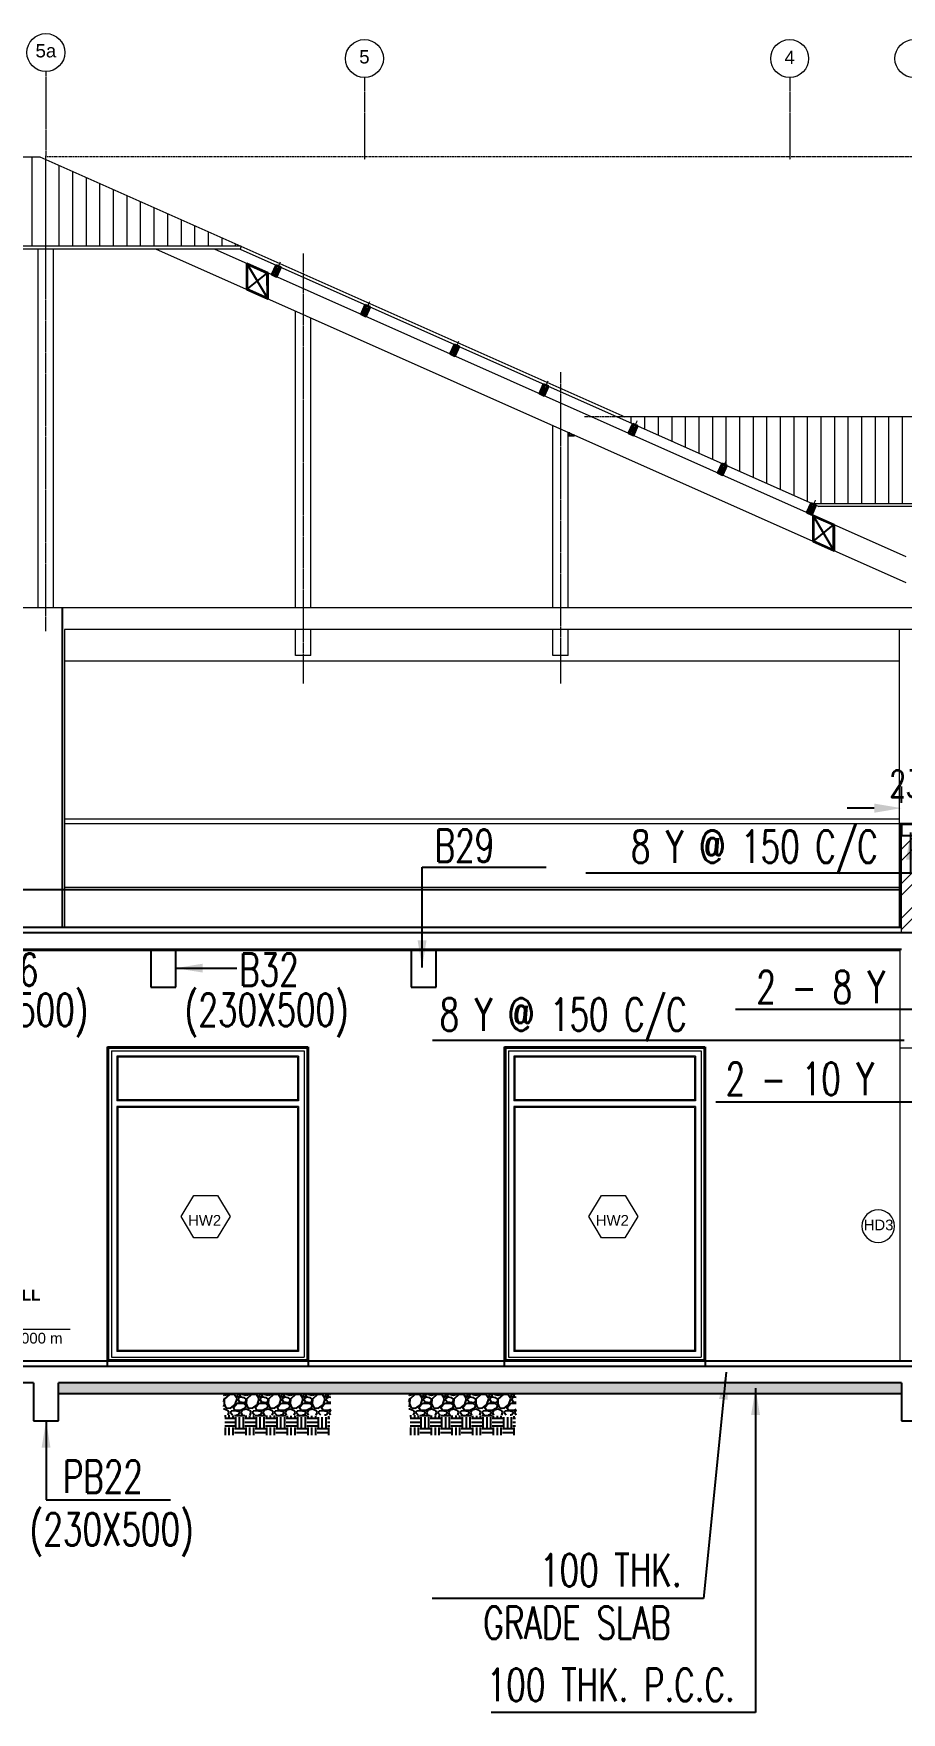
# Model space of a CAD drawing. Header units: millimetres. Extents: x 2659630 to 6742168, y -2425387 to -732288.
# Drawn here: x 3298699 to 3306699, y -1114345 to -1098858 of the extents above; entities that cross this region are included whole.
import ezdxf
from ezdxf.enums import TextEntityAlignment as Align

# ---------------------------------------------------------------- set-up
doc = ezdxf.new("R2010")
doc.units = ezdxf.units.MM
doc.header["$PDMODE"] = 35
doc.header["$PDSIZE"] = -25
for name, pattern in [('Centre', [31.75, 6.35, -4.7625, 15.875, -4.7625]), ('Grid Line', [22.225, 12.7, -3.175, 3.175, -3.175]), ('Hidden', [7.14375, 4.7625, -2.38125])]:
    doc.linetypes.add(name, pattern=pattern)
for name, color, linetype, lineweight in [('A-ANNO-DIMS', 211, 'Continuous', 9), ('A-AREA-IDEN', 2, 'Continuous', 9), ('A-DETL-THIN', 151, 'Continuous', 18), ('A-DOOR', 31, 'Continuous', 18), ('A-DOOR-FRAM', 31, 'Continuous', 18), ('A-DOOR-IDEN', 31, 'Continuous', 9), ('A-FLOR-HRAL', 11, 'Continuous', 18), ('A-FLOR-LEVL', 51, 'Continuous', 9), ('A-GLAZ-IDEN', 152, 'Continuous', 9), ('A-GRID-MODE', 80, 'Continuous', 0), ('A-hatch', 253, 'Continuous', 0), ('A-PLASTER', 50, 'Continuous', 0), ('A-ROOF', 6, 'Continuous', 0), ('A-ROOF-PATT', 132, 'Continuous', 0), ('A-WALL', 113, 'Continuous', 9), ('A-WALL-PATT', 111, 'Continuous', 0), ('elevation 02', 2, 'Continuous', 9), ('G-ANNO-DIMS', 111, 'Continuous', 9), ('I-WALL', 2, 'Continuous', 18), ('S-GRID', 1, 'Continuous', 9), ('section-steel', 27, 'Continuous', 30)]:
    doc.layers.add(name, color=color, linetype=linetype, lineweight=lineweight)
for name, color, linetype in [('A-COLUMN', 12, 'Continuous'), ('A-EARTH FILL', 1, 'Continuous'), ('A-LINE-1 HIDDEN', 1, 'Continuous'), ('A-MOULDING', 20, 'Continuous'), ('A-RUBBLE', 1, 'Continuous'), ('S-BEAM NO', 3, 'Continuous'), ('S-COLUMN NO', 2, 'Continuous'), ('S-CONCRET LINE', 4, 'Continuous'), ('S-DIM-1', 5, 'Continuous'), ('S-PCC', 9, 'Continuous')]:
    doc.layers.add(name, color=color, linetype=linetype)
doc.layers.get('A-ANNO-DIMS').off()
doc.styles.add('Arial', font='arial.ttf', dxfattribs={"height": 123})
doc.styles.add('Arial_1', font='arial.ttf', dxfattribs={"height": 98.353293})
doc.styles.add('Arial_B_1', font='arialbd.ttf', dxfattribs={"height": 100.682842})
doc.styles.add('ROMANS', font='r.shx', dxfattribs={"width": 0.7})
doc.dimstyles.new('dim100', dxfattribs={"dimtxt": 250, "dimasz": 250, "dimexe": 200, "dimexo": 200, "dimgap": 100, "dimtad": 1, "dimdec": 0, "dimrnd": 1, "dimzin": 0, "dimdsep": 46, "dimtxsty": 'ROMANS', "dimcen": 0, "dimclrd": 5, "dimclre": 5, "dimclrt": 4, "dimadec": 0, "dimazin": 0, "dimtfac": 1, "dimtdec": 0, "dimtix": 1, "dimtofl": 0, "dimtmove": 2, "dimatfit": 3, "dimfxl": 1, "dimtolj": 1, "dimtzin": 0, "dimlwd": -1, "dimlwe": -1, "dimarcsym": 0})
doc.dimstyles.new('dim33.33', dxfattribs={"dimtxt": 250, "dimasz": 250, "dimexe": 200, "dimexo": 200, "dimgap": 100, "dimtad": 1, "dimdec": 0, "dimlfac": 0.333331, "dimzin": 0, "dimdsep": 46, "dimtxsty": 'ROMANS', "dimcen": 0, "dimclrd": 5, "dimclre": 5, "dimclrt": 4, "dimadec": 0, "dimazin": 0, "dimtfac": 1, "dimtdec": 0, "dimtix": 1, "dimtofl": 0, "dimtmove": 2, "dimatfit": 3, "dimfxl": 1, "dimtolj": 1, "dimtzin": 0, "dimlwd": -1, "dimlwe": -1, "dimarcsym": 0})

# ---------------------------------------------------------------- blocks, each defined once
blk = doc.blocks.new('WINDOW-HW2-1850X2950-ELV')
at = {"layer": 'A-DOOR'}
for p, q in [((37, 2913), (1813, 2913)), ((1763, 2863), (87, 2863)), ((1753, 2853), (97, 2853)), ((1763, 2450), (87, 2450)), ((1763, 2400), (87, 2400)), ((1753, 2460), (97, 2460)), ((1753, 2390), (97, 2390)), ((37, 87), (1813, 87)), ((1763, 137), (87, 137)), ((1753, 147), (97, 147))]:
    blk.add_line(p, q, dxfattribs=at)
at = {"layer": 'A-DOOR-FRAM'}
for p, q in [((37, 2913), (37, 87)), ((87, 2863), (87, 2450)), ((97, 2853), (97, 2460)), ((1753, 2853), (1753, 2460)), ((1763, 2863), (1763, 2450)), ((1813, 2913), (1813, 87)), ((87, 2400), (87, 137)), ((97, 2390), (97, 147)), ((1753, 2390), (1753, 147)), ((1763, 2400), (1763, 137))]:
    blk.add_line(p, q, dxfattribs=at)
at = {"layer": 'A-LINE-1 HIDDEN', "linetype": 'Hidden'}
blk.add_lwpolyline([(0, 2950), (1850, 2950), (1850, 0), (0, 0)], close=True, dxfattribs=at)
at = {"layer": 'I-WALL'}
blk.add_line((12, 2938), (12, 62), dxfattribs=at)
blk.add_lwpolyline([(12, 2938), (1838, 2938), (1838, 62), (12, 62)], dxfattribs=at)
blk = doc.blocks.new('M_Door Tag_Mahindra_2_0mm - M_Door Tag_Mahindra 2-1437518-GROUND FLOOR PLAN-01')
at = {"layer": 'A-DOOR-IDEN'}
blk.add_circle((0, 0), 3, dxfattribs=at)
blk = doc.blocks.new('Spot section')
at = {"layer": 'G-ANNO-DIMS'}
h = blk.add_hatch(color=256, dxfattribs=at)
h.dxf.hatch_style = 1
h.paths.add_polyline_path([(0, 136), (67, 0), (135, 136)])
blk.add_lwpolyline([(135, 136), (0, 136), (67, 0), (213, 294), (1141, 294)], dxfattribs=at)
blk = doc.blocks.new('*D2150')
at = {"layer": 'Defpoints', "color": 0, "ltscale": 1200}
for p in [(3306929, -1106003), (3306699, -1106154), (3306929, -1106154)]:
    blk.add_point(p, dxfattribs=at)
at = {"layer": 'S-COLUMN NO', "color": 5, "ltscale": 1200}
for p, q in [((3306699, -1105954), (3306699, -1105803)), ((3306929, -1105954), (3306929, -1105803)), ((3306449, -1106003), (3306199, -1106003)), ((3307179, -1106003), (3307429, -1106003))]:
    blk.add_line(p, q, dxfattribs=at)
for points in [[(3306449, -1106045), (3306449, -1105961), (3306699, -1106003)], [(3307179, -1105961), (3307179, -1106045), (3306929, -1106003)]]:
    blk.add_solid(points, dxfattribs=at)
at = {"layer": 'S-COLUMN NO', "color": 4, "ltscale": 1200, "insert": (3306814, -1105778), "char_height": 250, "attachment_point": 5, "style": 'ROMANS'}
blk.add_mtext('\\A1;230', dxfattribs=at)
blk = doc.blocks.new('Grid - M_Grid Head - Circle-24584-GROUND FLOOR PLAN-01')
at = {"layer": 'A-GRID-MODE'}
blk.add_circle((0, 0), 3.5, dxfattribs=at)

msp = doc.modelspace()

# ---------------------------------------------------------------- hatches: boundary and pattern name
at = {"layer": 'A-EARTH FILL'}
h = msp.add_hatch(dxfattribs=at)
h.set_pattern_fill('EARTH', color=256, scale=15, angle=90)
h.set_pattern_definition([(90, (4145595.96, -1164009.16), (-95.25, 95.25), [95.25, -95.25]), (90, (4145560.24, -1164009.16), (-95.25, 95.25), [95.25, -95.25]), (90, (4145524.52, -1164009.16), (-95.25, 95.25), [95.25, -95.25]), (180, (4145512.615, -1163997.25), (-95.25, -95.25), [95.25, -95.25]), (180, (4145512.615, -1163961.53), (-95.25, -95.25), [95.25, -95.25]), (180, (4145512.615, -1163925.81), (-95.25, -95.25), [95.25, -95.25])])
h.paths.add_polyline_path([(3301430.276, -1111788.197), (3301430.276, -1111610.577), (3300460.276, -1111603.748), (3300460.276, -1111788.197)])
h = msp.add_hatch(dxfattribs=at)
h.set_pattern_fill('EARTH', color=256, scale=15, angle=90)
h.set_pattern_definition([(90, (4147305.95, -1164009.16), (-95.25, 95.25), [95.25, -95.25]), (90, (4147270.23, -1164009.16), (-95.25, 95.25), [95.25, -95.25]), (90, (4147234.51, -1164009.16), (-95.25, 95.25), [95.25, -95.25]), (180, (4147222.61, -1163997.25), (-95.25, -95.25), [95.25, -95.25]), (180, (4147222.61, -1163961.53), (-95.25, -95.25), [95.25, -95.25]), (180, (4147222.61, -1163925.81), (-95.25, -95.25), [95.25, -95.25])])
h.paths.add_polyline_path([(3303140.268, -1111788.197), (3303140.268, -1111610.577), (3302170.268, -1111603.748), (3302170.268, -1111788.197)])
at = {"layer": 'A-hatch', "lineweight": -3}
h = msp.add_hatch(color=256, dxfattribs=at)
h.dxf.hatch_style = 1
h.paths.add_polyline_path([(3300663.469, -1100977.529), (3300857.21, -1101063.788), (3300857.21, -1101304.608), (3300663.469, -1101218.349)])
h.paths.add_polyline_path([(3300667.607, -1101215.813), (3300853.52, -1101298.586), (3300853.071, -1101066.324), (3300667.159, -1100983.55)], flags=16)
h = msp.add_hatch(color=256, dxfattribs=at)
h.dxf.hatch_style = 1
h.paths.add_polyline_path([(3300933.862, -1100992.83), (3300977.726, -1101012.36), (3300938.679, -1101100.06), (3300894.815, -1101080.531)])
h.paths.add_polyline_path([(3300900.096, -1101078.503), (3300936.652, -1101094.779), (3300972.445, -1101014.387), (3300935.889, -1100998.111)], flags=16)
h = msp.add_hatch(color=256, dxfattribs=at)
h.dxf.hatch_style = 1
h.paths.add_polyline_path([(3301756.052, -1101358.893), (3301799.917, -1101378.423), (3301760.87, -1101466.123), (3301717.006, -1101446.594)])
h.paths.add_polyline_path([(3301722.287, -1101444.566), (3301758.843, -1101460.842), (3301794.635, -1101380.45), (3301758.08, -1101364.174)], flags=16)
h = msp.add_hatch(color=256, dxfattribs=at)
h.dxf.hatch_style = 1
h.paths.add_polyline_path([(3302578.243, -1101724.956), (3302622.108, -1101744.486), (3302583.061, -1101832.186), (3302539.197, -1101812.657)])
h.paths.add_polyline_path([(3302544.478, -1101810.629), (3302581.034, -1101826.905), (3302616.826, -1101746.513), (3302580.271, -1101730.237)], flags=16)
h = msp.add_hatch(color=256, dxfattribs=at)
h.dxf.hatch_style = 1
h.paths.add_polyline_path([(3303400.434, -1102091.019), (3303444.298, -1102110.549), (3303405.252, -1102198.249), (3303361.388, -1102178.72)])
h.paths.add_polyline_path([(3303366.669, -1102176.692), (3303403.224, -1102192.968), (3303439.017, -1102112.576), (3303402.462, -1102096.3)], flags=16)
h = msp.add_hatch(color=256, dxfattribs=at)
h.dxf.hatch_style = 1
h.paths.add_polyline_path([(3304222.625, -1102457.082), (3304266.489, -1102476.612), (3304227.443, -1102564.312), (3304183.579, -1102544.783)])
h.paths.add_polyline_path([(3304188.86, -1102542.755), (3304225.415, -1102559.031), (3304261.208, -1102478.639), (3304224.652, -1102462.363)], flags=16)
h = msp.add_hatch(color=256, dxfattribs=at)
h.dxf.hatch_style = 1
h.paths.add_polyline_path([(3305044.816, -1102823.145), (3305088.68, -1102842.675), (3305049.634, -1102930.375), (3305005.769, -1102910.846)])
h.paths.add_polyline_path([(3305011.051, -1102908.818), (3305047.606, -1102925.094), (3305083.399, -1102844.702), (3305046.843, -1102828.426)], flags=16)
h = msp.add_hatch(color=256, dxfattribs=at)
h.dxf.hatch_style = 1
h.paths.add_polyline_path([(3305867.007, -1103189.208), (3305910.871, -1103208.738), (3305871.824, -1103296.438), (3305827.96, -1103276.908)])
h.paths.add_polyline_path([(3305833.241, -1103274.881), (3305869.797, -1103291.157), (3305905.59, -1103210.765), (3305869.034, -1103194.489)], flags=16)
h = msp.add_hatch(color=256, dxfattribs=at)
h.dxf.hatch_style = 1
h.paths.add_polyline_path([(3305883.98, -1103301.85), (3306077.721, -1103388.109), (3306077.721, -1103628.929), (3305883.98, -1103542.67)])
h.paths.add_polyline_path([(3305888.118, -1103540.134), (3306074.031, -1103622.908), (3306073.582, -1103390.645), (3305887.67, -1103307.871)], flags=16)
at = {"layer": 'A-ROOF-PATT', "lineweight": 18}
h = msp.add_hatch(dxfattribs=at)
h.set_pattern_fill('ANSI31', color=256, scale=1000, angle=45, style=0)
h.set_pattern_definition([(90, (3105685.54, -1127039.78), (-125, 0), [])])
h.paths.add_polyline_path([(3290869.646, -1099993.264), (3289013.84, -1100819.522), (3300613.446, -1100819.522), (3298757.637, -1099993.263)])
h = msp.add_hatch(dxfattribs=at)
h.set_pattern_fill('ANSI31', color=256, scale=1000, angle=45, style=0)
h.set_pattern_definition([(90, (3115708.87, -1129436.04), (-125, 0), [])])
h.paths.add_polyline_path([(3308878.643, -1102393.494), (3304079.803, -1102393.494), (3305879.813, -1103194.91), (3310678.653, -1103194.91)])
at = {"layer": 'A-RUBBLE'}
h = msp.add_hatch(dxfattribs=at)
h.set_pattern_fill('GRAVEL', color=256, scale=8)
h.set_pattern_definition([(228.012788, (3146777.231, -1163805.957), (-1625.6000001, -1828.7999999), [27.33772, -2706.4387]), (184.969741, (3146758.943, -1163826.277), (2438.39999904, 203.20001158), [46.91238, -4644.3239]), (132.510447, (3146712.207, -1163830.341), (2032.0000009, -2235.1999992), [33.07852, -3274.77782]), (267.273689, (3146632.959, -1163881.141), (203.2000004, 4064), [42.72036, -4229.315]), (292.833654, (3146630.927, -1163923.813), (-1016.0000001, 2438.39999996), [41.8907, -4147.18462]), (357.273689, (3146647.183, -1163962.421), (-4064, 203.2000004), [42.72036, -4229.315]), (37.6942405, (3146689.855, -1163964.453), (-2641.59999988, -2032.00000015), [56.4955, -5593.04923]), (72.2553284, (3146734.559, -1163929.909), (1422.4000004, 4470.39999988), [53.33756, -5280.42053]), (121.4295656, (3146750.815, -1163879.109), (-1625.60000023, 2641.59999986), [42.86504, -4243.64366]), (175.236358, (3146728.463, -1163842.533), (2235.2, -203.2000004), [48.93706, -2397.91496]), (222.397438, (3146679.695, -1163838.469), (-2438.39999992, -2235.20000009), [63.28623, -6265.3418]), (138.814075, (3146834.127, -1163883.173), (-1422.4, 1219.2), [21.60036, -2138.44527]), (171.4692344, (3146817.871, -1163868.949), (2641.6000001, -406.39999954), [41.09456, -4068.37112]), (225, (3146777.23, -1163862.85), (0, -203.2), [28.73675, -258.63145]), (203.19859, (3146763.007, -1163838.47), (1016, 406.4), [15.4753, -1532.0498]), (291.80141, (3146748.783, -1163844.565), (-203.2, 609.6), [21.88525, -1072.38024]), (30.963757, (3146756.91, -1163864.885), (609.6, 406.4), [35.54557, -1149.30385]), (161.56505, (3146787.39, -1163846.6), (406.4, -203.2), [25.70297, -616.87185]), (16.38954, (3146630.927, -1163844.565), (2032, 609.6), [36.00704, -3564.70613]), (70.346176, (3146665.471, -1163834.405), (-812.8000001, -2235.2), [30.20792, -2990.57725]), (293.19859, (3146787.39, -1163805.957), (-406.4, 1016), [30.9504, -1516.57469]), (343.61046, (3146799.583, -1163834.405), (-2032.00000004, 609.59999986), [36.00704, -3564.70613]), (339.443955, (3146630.927, -1163970.55), (-1016, 406.4), [34.72282, -1701.41875]), (294.775141, (3146663.439, -1163982.741), (-1016.0000012, 2235.1999995), [29.09377, -2880.28747]), (66.80141, (3146789.423, -1164009.157), (406.4, 1016), [30.9504, -1516.57469]), (17.354025, (3146801.615, -1163980.709), (-2641.59999995, -812.8000002), [34.06262, -3372.19008]), (69.443955, (3146689.855, -1164009.157), (-406.4, -1016), [17.3614, -1718.78015]), (101.309932, (3146777.23, -1164009.157), (-203.2, 812.8), [10.36117, -1025.7596]), (165.963757, (3146775.2, -1163998.997), (609.6, -203.2), [41.8907, -795.92437]), (186.009006, (3146734.559, -1163988.837), (2032, 203.2000001), [38.82136, -3843.3092]), (303.690068, (3146756.91, -1163883.173), (-203.2, 406.4), [29.3059, -703.3421]), (353.1572266, (3146773.167, -1163907.557), (3454.40000002, -406.3999998), [51.16454, -5065.28073]), (60.945396, (3146823.967, -1163913.653), (-812.8, -1422.4), [20.92066, -2071.15139]), (90, (3146834.13, -1163895.37), (-203.2, 203.2), [12.192, -191.008]), (120.256437, (3146730.495, -1163982.741), (812.7999999, -1422.4), [28.22936, -2794.71526]), (48.012787, (3146716.271, -1163958.357), (1625.6000001, 1828.7999999), [54.67543, -2679.10098]), (0, (3146752.85, -1163917.72), (203.2, 203.2), [52.832, -150.368]), (325.3048465, (3146805.679, -1163917.717), (2032.0000008, -1422.3999989), [32.12876, -3180.74534]), (254.054604, (3146832.095, -1163936.005), (-203.2, -812.8), [29.58633, -1449.732]), (207.6459754, (3146823.967, -1163964.453), (-3860.80000014, -2031.99999973), [48.1716, -4768.99715]), (175.426079, (3146781.295, -1163986.805), (-2641.6, 203.2), [50.96236, -5045.26772])])
h.paths.add_polyline_path([(3301438.128, -1111403.748), (3300448.128, -1111403.748), (3300448.128, -1111603.748), (3301438.128, -1111603.748)])
h = msp.add_hatch(dxfattribs=at)
h.set_pattern_fill('GRAVEL', color=256, scale=8)
h.set_pattern_definition([(228.012788, (3148487.223, -1163805.957), (-1625.6000001, -1828.7999999), [27.33772, -2706.4387]), (184.969741, (3148468.935, -1163826.277), (2438.39999904, 203.20001158), [46.91238, -4644.3239]), (132.510447, (3148422.199, -1163830.341), (2032.0000009, -2235.1999992), [33.07852, -3274.77782]), (267.273689, (3148342.951, -1163881.141), (203.2000004, 4064), [42.72036, -4229.315]), (292.833654, (3148340.919, -1163923.813), (-1016.0000001, 2438.39999996), [41.8907, -4147.18462]), (357.273689, (3148357.175, -1163962.421), (-4064, 203.2000004), [42.72036, -4229.315]), (37.6942405, (3148399.847, -1163964.453), (-2641.59999988, -2032.00000015), [56.4955, -5593.04923]), (72.2553284, (3148444.551, -1163929.909), (1422.4000004, 4470.39999988), [53.33756, -5280.42053]), (121.4295656, (3148460.807, -1163879.109), (-1625.60000023, 2641.59999986), [42.86504, -4243.64366]), (175.236358, (3148438.455, -1163842.533), (2235.2, -203.2000004), [48.93706, -2397.91496]), (222.397438, (3148389.687, -1163838.469), (-2438.39999992, -2235.20000009), [63.28623, -6265.3418]), (138.814075, (3148544.119, -1163883.173), (-1422.4, 1219.2), [21.60036, -2138.44527]), (171.4692344, (3148527.863, -1163868.949), (2641.6000001, -406.39999954), [41.09456, -4068.37112]), (225, (3148487.22, -1163862.85), (0, -203.2), [28.73675, -258.63145]), (203.19859, (3148473, -1163838.47), (1016, 406.4), [15.4753, -1532.0498]), (291.80141, (3148458.775, -1163844.565), (-203.2, 609.6), [21.88525, -1072.38024]), (30.963757, (3148466.903, -1163864.885), (609.6, 406.4), [35.54557, -1149.30385]), (161.56505, (3148497.38, -1163846.6), (406.4, -203.2), [25.70297, -616.87185]), (16.38954, (3148340.919, -1163844.565), (2032, 609.6), [36.00704, -3564.70613]), (70.346176, (3148375.463, -1163834.405), (-812.8000001, -2235.2), [30.20792, -2990.57725]), (293.19859, (3148497.383, -1163805.957), (-406.4, 1016), [30.9504, -1516.57469]), (343.61046, (3148509.575, -1163834.405), (-2032.00000004, 609.59999986), [36.00704, -3564.70613]), (339.443955, (3148340.92, -1163970.55), (-1016, 406.4), [34.72282, -1701.41875]), (294.775141, (3148373.431, -1163982.741), (-1016.0000012, 2235.1999995), [29.09377, -2880.28747]), (66.80141, (3148499.415, -1164009.157), (406.4, 1016), [30.9504, -1516.57469]), (17.354025, (3148511.607, -1163980.709), (-2641.59999995, -812.8000002), [34.06262, -3372.19008]), (69.443955, (3148399.847, -1164009.157), (-406.4, -1016), [17.3614, -1718.78015]), (101.309932, (3148487.223, -1164009.157), (-203.2, 812.8), [10.36117, -1025.7596]), (165.963757, (3148485.19, -1163998.997), (609.6, -203.2), [41.8907, -795.92437]), (186.009006, (3148444.551, -1163988.837), (2032, 203.2000001), [38.82136, -3843.3092]), (303.690068, (3148466.903, -1163883.173), (-203.2, 406.4), [29.3059, -703.3421]), (353.1572266, (3148483.159, -1163907.557), (3454.40000002, -406.3999998), [51.16454, -5065.28073]), (60.945396, (3148533.96, -1163913.653), (-812.8, -1422.4), [20.92066, -2071.15139]), (90, (3148544.12, -1163895.37), (-203.2, 203.2), [12.192, -191.008]), (120.256437, (3148440.487, -1163982.741), (812.7999999, -1422.4), [28.22936, -2794.71526]), (48.012787, (3148426.263, -1163958.357), (1625.6000001, 1828.7999999), [54.67543, -2679.10098]), (0, (3148462.84, -1163917.72), (203.2, 203.2), [52.832, -150.368]), (325.3048465, (3148515.671, -1163917.717), (2032.0000008, -1422.3999989), [32.12876, -3180.74534]), (254.054604, (3148542.087, -1163936.005), (-203.2, -812.8), [29.58633, -1449.732]), (207.6459754, (3148533.959, -1163964.453), (-3860.80000014, -2031.99999973), [48.1716, -4768.99715]), (175.426079, (3148491.287, -1163986.805), (-2641.6, 203.2), [50.96236, -5045.26772])])
h.paths.add_polyline_path([(3303148.119, -1111403.748), (3302158.119, -1111403.748), (3302158.119, -1111603.748), (3303148.119, -1111603.748)])
at = {"layer": 'A-WALL-PATT'}
h = msp.add_hatch(dxfattribs=at)
h.set_pattern_fill('ANSI32', color=256, scale=600, angle=180, style=0)
h.set_pattern_definition([(225, (3476168.42, -945926.22), (159.09903, -159.09903), []), (225, (3476062.35, -945926.22), (159.09903, -159.09903), [])])
h.paths.add_polyline_path([(3306698.642, -1107153.831), (3306928.642, -1107153.831), (3306928.642, -1106253.829), (3306698.642, -1106253.829)])
at = {"layer": 'S-PCC'}
h = msp.add_hatch(dxfattribs=at)
h.set_pattern_fill('AR-CONC', color=256, style=0)
h.set_pattern_definition([(50, (7407.59, 93741.43), (182.184669, -15.9390855), [19.05, -209.55]), (355, (7407.59, 93741.43), (-35.242826, 191.056643), [15.24, -167.64]), (100.451, (7422.77, 93740.1), (146.942502, 175.116688), [16.19, -178.09]), (46.1842, (7407.6, 93792.23), (271.079041, -42.042328), [28.575, -314.325]), (96.6356, (7430.18, 93788.72), (237.404234, 247.425556), [24.285, -267.135]), (351.184, (7407.6, 93792.23), (237.404606, 247.425118), [22.86, -251.46]), (21, (7432.99, 93779.53), (151.61488, -102.2655185), [19.05, -209.55]), (326, (7432.99, 93779.53), (61.802028, 184.187966), [15.24, -167.64]), (71.4514, (7445.62, 93771), (213.416491, 81.922858), [16.19, -178.09]), (37.5, (7407.59, 93741.43), (3.0886033, 84.5550389), [0, -165.608, 0, -170.18, 0, -168.275]), (7.5, (7407.59, 93741.43), (66.8196625, 100.1805748), [0, -97.028, 0, -161.798, 0, -64.135]), (327.5, (7350.95, 93741.43), (135.5905952, -5.728744), [0, -63.5, 0, -198.12, 0, -262.89]), (317.5, (7325.55, 93741.43), (148.1291814, 25.426491), [0, -82.55, 0, -131.572, 0, -186.69])])
h.paths.add_polyline_path([(3298928.642, -1111303.745), (3298928.642, -1111403.749), (3306698.642, -1111403.748), (3306698.642, -1111303.745)])

# ---------------------------------------------------------------- linework, layer by layer
at = {"layer": 'A-COLUMN', "color": 1}
for p, q in [((3300667.159, -1100983.55), (3300853.52, -1101298.586)), ((3300667.607, -1101215.813), (3300853.071, -1101066.324)), ((3305887.67, -1103307.871), (3306074.031, -1103622.908)), ((3305888.118, -1103540.134), (3306073.582, -1103390.645))]:
    msp.add_line(p, q, dxfattribs=at)
for points in [[(3300972.445, -1101014.387), (3300900.096, -1101078.503)], [(3300935.889, -1100998.111), (3300936.652, -1101094.779)], [(3301794.635, -1101380.45), (3301722.287, -1101444.566)], [(3301758.08, -1101364.174), (3301758.843, -1101460.842)], [(3302616.826, -1101746.513), (3302544.478, -1101810.629)], [(3302580.271, -1101730.237), (3302581.034, -1101826.905)], [(3303439.017, -1102112.576), (3303366.669, -1102176.692)], [(3303402.462, -1102096.3), (3303403.224, -1102192.968)], [(3304261.208, -1102478.639), (3304188.86, -1102542.755)], [(3304224.652, -1102462.363), (3304225.415, -1102559.031)], [(3305046.843, -1102828.426), (3305047.606, -1102925.094)], [(3305083.399, -1102844.702), (3305011.051, -1102908.818)], [(3305905.59, -1103210.765), (3305833.241, -1103274.881)], [(3305869.034, -1103194.489), (3305869.797, -1103291.157)]]:
    msp.add_lwpolyline(points, dxfattribs=at)
at = {"layer": 'A-DETL-THIN'}
msp.add_line((3306686.642, -1111103.745), (3306686.642, -1108215.721), dxfattribs=at)
at = {"layer": 'A-FLOR-HRAL'}
for p, q in [((3306678.642, -1106103.829), (3298982.1, -1106103.829)), ((3306678.642, -1106148.829), (3298982.1, -1106148.829))]:
    msp.add_line(p, q, dxfattribs=at)
at = {"layer": 'A-FLOR-LEVL', "linetype": 'Centre', "lineweight": 9}
for p, q in [((3314863.939, -1099993.259), (3298812.1, -1099993.261)), ((3314863.939, -1102393.493), (3303775.279, -1102393.494))]:
    msp.add_line(p, q, dxfattribs=at)
at = {"layer": 'A-GLAZ-IDEN'}
for points in [[(3300391.209, -1109965.739), (3300176.491, -1109965.739), (3300058.485, -1109770.848), (3300176.491, -1109575.956), (3300392.802, -1109575.956), (3300510.809, -1109770.848), (3300391.209, -1109965.739)], [(3304149.95, -1109965.739), (3303935.232, -1109965.739), (3303817.225, -1109770.848), (3303935.232, -1109575.956), (3304151.543, -1109575.956), (3304269.549, -1109770.848), (3304149.95, -1109965.739)]]:
    msp.add_lwpolyline(points, close=True, dxfattribs=at)
at = {"layer": 'A-LINE-1 HIDDEN', "linetype": 'Hidden'}
for p, q in [((3298962.1, -1104160.681), (3298962.1, -1107103.829)), ((3282928.643, -1106753.833), (3306678.642, -1106753.832))]:
    msp.add_line(p, q, dxfattribs=at)
at = {"layer": 'A-MOULDING'}
for p, q in [((3306698.642, -1107103.829), (3282948.643, -1107103.829)), ((3308098.642, -1111103.745), (3282928.642, -1111103.745))]:
    msp.add_line(p, q, dxfattribs=at)
at = {"layer": 'A-PLASTER'}
for p, q in [((3306686.642, -1107103.829), (3306686.642, -1106141.829)), ((3306686.642, -1106141.829), (3306940.642, -1106141.829)), ((3282940.642, -1107315.829), (3306686.642, -1107315.829)), ((3306686.642, -1108215.721), (3306686.642, -1107315.829)), ((3306940.642, -1108215.721), (3306686.642, -1108215.721))]:
    msp.add_line(p, q, dxfattribs=at)
at = {"layer": 'A-ROOF', "linetype": 'Continuous'}
for p, q in [((3290869.646, -1099993.264), (3298757.637, -1099993.263)), ((3298757.637, -1099993.263), (3304148.644, -1102393.494)), ((3300613.446, -1100819.522), (3289013.84, -1100819.522)), ((3300613.446, -1100819.522), (3300602.057, -1100845.101)), ((3300602.057, -1100845.101), (3289025.228, -1100845.101)), ((3300602.057, -1100845.101), (3305937.186, -1103220.454)), ((3308878.643, -1102393.494), (3304079.803, -1102393.494)), ((3310678.653, -1103194.91), (3305879.813, -1103194.91)), ((3310667.28, -1103220.454), (3305937.186, -1103220.454)), ((3306678.643, -1104646.841), (3298982.1, -1104646.841))]:
    msp.add_line(p, q, dxfattribs=at)
at = {"layer": 'A-WALL'}
for p, q in [((3311416.642, -1104153.744), (3282678.644, -1104153.748)), ((3311416.642, -1104353.739), (3298982.1, -1104353.741)), ((3298982.1, -1104353.741), (3298982.1, -1107103.829)), ((3306678.643, -1104353.74), (3306678.642, -1107103.829)), ((3306698.642, -1107153.831), (3306698.642, -1106253.829)), ((3306678.642, -1106733.82), (3298982.1, -1106733.826))]:
    msp.add_line(p, q, dxfattribs=at)
at = {"layer": 'elevation 02', "color": 2}
for p, q in [((3298742.1, -1104153.747), (3298742.1, -1100845.101)), ((3298882.1, -1104153.747), (3298882.1, -1100845.101)), ((3306743.642, -1103925.416), (3299825.142, -1100845.101)), ((3306743.642, -1103684.596), (3300366.032, -1100845.101)), ((3301113.796, -1104153.747), (3301113.796, -1101420.251)), ((3301253.796, -1104153.747), (3301253.796, -1101482.583)), ((3303485.491, -1104153.747), (3303485.491, -1102476.197)), ((3303625.491, -1104153.747), (3303625.491, -1102538.529)), ((3301113.796, -1104593.529), (3301113.796, -1104353.742)), ((3301253.796, -1104593.529), (3301253.796, -1104353.742)), ((3303485.491, -1104593.529), (3303485.491, -1104353.742)), ((3303625.491, -1104593.529), (3303625.491, -1104353.742)), ((3301253.796, -1104593.529), (3301113.796, -1104593.529)), ((3303625.491, -1104593.529), (3303485.491, -1104593.529))]:
    msp.add_line(p, q, dxfattribs=at)
at = {"layer": 'S-CONCRET LINE'}
for p, q in [((3299778.642, -1107303.746), (3299778.642, -1107653.75)), ((3300008.642, -1107653.75), (3300008.642, -1107303.746)), ((3302178.642, -1107303.746), (3302178.642, -1107653.75)), ((3302408.642, -1107653.75), (3302408.642, -1107303.746)), ((3299778.642, -1107653.75), (3300008.642, -1107653.75)), ((3302178.642, -1107653.75), (3302408.642, -1107653.75)), ((3311658.642, -1111153.745), (3282698.642, -1111153.748)), ((3298698.642, -1111303.745), (3290928.642, -1111303.745)), ((3298698.642, -1111303.745), (3298698.642, -1111653.748)), ((3298928.642, -1111653.748), (3298928.642, -1111303.745)), ((3306698.642, -1111303.745), (3298928.642, -1111303.745)), ((3306698.642, -1111303.745), (3306698.642, -1111653.745)), ((3298698.642, -1111653.748), (3298928.642, -1111653.748)), ((3306698.642, -1111653.745), (3306928.642, -1111653.745))]:
    msp.add_line(p, q, dxfattribs=at)
msp.add_lwpolyline([(3306928.642, -1106153.829), (3306698.642, -1106153.829), (3306698.642, -1106253.829), (3306928.642, -1106253.829)], close=True, dxfattribs=at)
msp.add_lwpolyline([(3306928.642, -1107153.748), (3282928.642, -1107153.748), (3282928.642, -1106753.833), (3282445.18, -1106753.833, 0.985676403), (3282448.64, -1106993.8), (3282448.64, -1107218.792), (3282578.642, -1107218.792), (3282578.641, -1107413.766), (3282698.642, -1107413.767), (3282698.642, -1107653.829), (3282928.642, -1107653.829), (3282928.642, -1107303.748), (3306698.642, -1107303.748)], format="xyb", dxfattribs=at)
at = {"layer": 'S-DIM-1'}
for p, q in [((3306880.218, -1107861.511), (3305169, -1107861.511)), ((3306723.641, -1108147.624), (3302375.337, -1108147.624)), ((3306880.218, -1108715.015), (3304986.668, -1108715.015))]:
    msp.add_line(p, q, dxfattribs=at)
at = {"layer": 'S-GRID', "linetype": 'Grid Line'}
for p, q in [((3298812.1, -1099207.577), (3298812.1, -1099993.261)), ((3301748.642, -1099263.249), (3301748.642, -1100019.353)), ((3305668.642, -1099263.249), (3305668.642, -1100019.353)), ((3298812.1, -1104369.809), (3298812.1, -1099986.328)), ((3300971.772, -1100966.706), (3300916.747, -1101090.295)), ((3301183.796, -1100885.398), (3301183.796, -1104854.425)), ((3301793.963, -1101332.769), (3301738.938, -1101456.358)), ((3302616.154, -1101698.832), (3302561.129, -1101822.421)), ((3303555.491, -1101982.405), (3303555.491, -1104854.425)), ((3303438.345, -1102064.895), (3303383.32, -1102188.484)), ((3304260.536, -1102430.958), (3304205.511, -1102554.547)), ((3305082.727, -1102797.021), (3305027.701, -1102920.61)), ((3305904.918, -1103163.084), (3305849.892, -1103286.673))]:
    msp.add_line(p, q, dxfattribs=at)
at = {"layer": 'S-PCC'}
msp.add_lwpolyline([(3298928.64, -1111403.749), (3306698.642, -1111403.748)], dxfattribs=at)
at = {"layer": 'section-steel'}
for p, q in [((3303625.491, -1102544.783), (3303642.688, -1102544.783)), ((3303639.536, -1102544.783), (3303625.491, -1102544.783)), ((3303625.491, -1102564.312), (3303686.552, -1102564.312)), ((3303683.4, -1102564.312), (3303625.491, -1102564.312))]:
    msp.add_line(p, q, dxfattribs=at)
for points in [[(3300663.469, -1100977.529), (3300857.21, -1101063.788), (3300857.21, -1101304.608), (3300663.469, -1101218.349)], [(3300667.159, -1100983.55), (3300853.071, -1101066.324), (3300853.52, -1101298.586), (3300667.607, -1101215.813)], [(3300933.862, -1100992.83), (3300894.815, -1101080.531), (3300938.679, -1101100.06), (3300977.726, -1101012.36)], [(3300935.889, -1100998.111), (3300900.096, -1101078.503), (3300936.652, -1101094.779), (3300972.445, -1101014.387)], [(3301756.052, -1101358.893), (3301717.006, -1101446.594), (3301760.87, -1101466.123), (3301799.917, -1101378.423)], [(3301758.08, -1101364.174), (3301722.287, -1101444.566), (3301758.843, -1101460.842), (3301794.635, -1101380.45)], [(3302578.243, -1101724.956), (3302539.197, -1101812.657), (3302583.061, -1101832.186), (3302622.108, -1101744.486)], [(3302580.271, -1101730.237), (3302544.478, -1101810.629), (3302581.034, -1101826.905), (3302616.826, -1101746.513)], [(3303400.434, -1102091.019), (3303361.388, -1102178.72), (3303405.252, -1102198.249), (3303444.298, -1102110.549)], [(3303402.462, -1102096.3), (3303366.669, -1102176.692), (3303403.224, -1102192.968), (3303439.017, -1102112.576)], [(3304222.625, -1102457.082), (3304183.579, -1102544.783), (3304227.443, -1102564.312), (3304266.489, -1102476.612)], [(3304224.652, -1102462.363), (3304188.86, -1102542.755), (3304225.415, -1102559.031), (3304261.208, -1102478.639)], [(3305044.816, -1102823.145), (3305005.769, -1102910.846), (3305049.634, -1102930.375), (3305088.68, -1102842.675)], [(3305046.843, -1102828.426), (3305011.051, -1102908.818), (3305047.606, -1102925.094), (3305083.399, -1102844.702)], [(3305867.007, -1103189.208), (3305827.96, -1103276.908), (3305871.824, -1103296.438), (3305910.871, -1103208.738)], [(3305869.034, -1103194.489), (3305833.241, -1103274.881), (3305869.797, -1103291.157), (3305905.59, -1103210.765)], [(3305883.98, -1103301.85), (3306077.721, -1103388.109), (3306077.721, -1103628.929), (3305883.98, -1103542.67)], [(3305887.67, -1103307.871), (3306073.582, -1103390.645), (3306074.031, -1103622.908), (3305888.118, -1103540.134)]]:
    msp.add_lwpolyline(points, close=True, dxfattribs=at)

# ---------------------------------------------------------------- block references
at = {"layer": 'A-ANNO-DIMS'}
for p in [(3299378.647, -1111153.728), (3303038.647, -1111153.728)]:
    msp.add_blockref('WINDOW-HW2-1850X2950-ELV', p, dxfattribs=at)
at = {"layer": 'A-DOOR-IDEN', "xscale": -49.99999999999997, "yscale": 49.99999999999998, "zscale": 49.99999999999998, "rotation": 328.2684126260899}
msp.add_blockref('M_Door Tag_Mahindra_2_0mm - M_Door Tag_Mahindra 2-1437518-GROUND FLOOR PLAN-01', (3306485.203, -1109858.965), dxfattribs=at)
at = {"layer": 'A-GRID-MODE', "xscale": 49.99999999999998, "yscale": 49.99999999999998, "zscale": 49.99999999999998}
for p in [(3298812.1, -1099032.577), (3301748.642, -1099088.249), (3305668.642, -1099088.249), (3306813.642, -1099088.249)]:
    msp.add_blockref('Grid - M_Grid Head - Circle-24584-GROUND FLOOR PLAN-01', p, dxfattribs=at)

# ---------------------------------------------------------------- texts
at = {"layer": 'A-AREA-IDEN', "insert": (3298574.058, -1110444.463), "char_height": 100.6828, "width": 581.025, "attachment_point": 2, "line_spacing_factor": 0.938532, "style": 'Arial_B_1'}
msp.add_mtext('HALL', dxfattribs=at)
at = {"layer": 'A-DOOR-IDEN', "insert": (3306488.203, -1109798.714), "char_height": 98.3533, "width": 208.8, "attachment_point": 2, "rotation": 0.1314106, "line_spacing_factor": 0.938532, "style": 'Arial_1'}
msp.add_mtext('HD3', dxfattribs=at)
at = {"layer": 'A-GLAZ-IDEN', "char_height": 98.3533, "width": 244.8, "attachment_point": 8, "line_spacing_factor": 0.938532, "style": 'Arial_1'}
for insert in [(3300275.151, -1109854.447), (3304033.892, -1109854.447)]:
    msp.add_mtext('HW2', dxfattribs=dict(at, insert=insert))
at = {"layer": 'G-ANNO-DIMS', "insert": (3298171, -1110843.088), "char_height": 98.35329, "width": 945.6, "attachment_point": 1, "line_spacing_factor": 0.938532, "style": 'Arial', "bg_fill": 2}
msp.add_mtext('UFL 0.000 m', dxfattribs=at)
at = {"layer": 'S-BEAM NO', "style": 'ROMANS', "width": 0.7}
for s, p in [('B29', (3302670.718, -1106348.788, 0)), ('B36', (3298468.767, -1107493.007, 0)), ('B32', (3300868.767, -1107493.007, 0)), ('(230X500)', (3298447.862, -1107864.199)), ('(230X500)', (3300847.862, -1107864.199)), ('PB22', (3299337.294, -1112170.163)), ('(230X500)', (3299418.945, -1112655.528))]:
    msp.add_text(s, height=300, dxfattribs=at).set_placement(p, align=Align.MIDDLE_CENTER)
at = {"layer": 'S-DIM-1', "color": 4, "ltscale": 2500, "char_height": 300, "attachment_point": 5, "style": 'ROMANS'}
for s, insert, rotation in [('{\\A1;8 Y @ 150 C/C}', (3305342.699, -1106407.563), 359.9999954), ('{\\A1;2 - 8 Y }', (3305955.538, -1107653.336), 359.9999954), ('{\\A1;8 Y @ 150 C/C}', (3303580.196, -1107956.079), 359.9999954), ('{\\A1;2 - 10 Y }', (3305762.639, -1108500.243), 359.9999954), ('{\\A1;100 THK.}', (3304019.86, -1113031.773), 359.9999954), ('{\\A1;GRADE SLAB }', (3303707.957, -1113517.162), 0.0000046), ('{\\A1;100 THK. P.C.C.}', (3304019.86, -1114090.743), 359.9999954), ('{\\A1;100 THK. P.C.C.}', (3304019.86, -1114090.743), 359.9999954), ('{\\A1;100 THK. P.C.C.}', (3304019.86, -1114090.743), 359.9999954)]:
    msp.add_mtext(s, dxfattribs=dict(at, insert=insert, rotation=rotation))

# ---------------------------------------------------------------- dimensions: what is measured, and where the dimension line sits
at = {"layer": 'S-COLUMN NO', "ltscale": 1200}
dim = msp.add_linear_dim(base=(3306928.642, -1106003.134), p1=(3306698.642, -1106153.829), p2=(3306928.642, -1106153.829), dimstyle='dim100', dxfattribs=at)
dim.commit()
dim.dimension.update_dxf_attribs({"geometry": '*D2150', "text_midpoint": (3306813.642, -1105778.134)})

# ---------------------------------------------------------------- leaders
for points in [[(3306783.276, -1106228.829), (3306783.276, -1106602.111), (3303789.966, -1106602.111)], [(3302279.977, -1107472.823), (3302279.977, -1106546.513), (3303424.35, -1106546.513)]]:
    msp.add_leader(points, dimstyle='dim100', override={"dimgap": 100, "dimtad": 0}, dxfattribs=at)
at = {"layer": 'S-DIM-1'}
for points in [[(3300008.642, -1107478.748), (3300572.326, -1107478.748)], [(3305082.732, -1111207.213), (3304874.278, -1113294.995), (3302374.018, -1113294.995)], [(3305354.239, -1111352.087), (3305354.239, -1114344.695), (3302915.386, -1114344.695)], [(3298813.642, -1111653.748), (3298813.642, -1112383.869), (3299961.694, -1112383.869)], [(3298813.642, -1111653.748), (3298813.642, -1112383.869), (3299961.694, -1112383.869)], [(3298813.642, -1111653.748), (3298813.642, -1112383.869), (3299961.694, -1112383.869)]]:
    msp.add_leader(points, dimstyle='dim33.33', dxfattribs=at)

# ---------------------------------------------------------------- next in the draw order: block references
at = {"layer": 'G-ANNO-DIMS'}
msp.add_blockref('Spot section', (3297895.797, -1111103.744), dxfattribs=at)

# ---------------------------------------------------------------- next in the draw order: texts
at = {"layer": 'A-GRID-MODE', "width": 114, "attachment_point": 2, "line_spacing_factor": 0.938532, "style": 'Arial', "bg_fill": 3, "box_fill_scale": 1.25, "bg_fill_color": 0, "bg_fill_transparency": 0}
for s, insert, char_height in [('5a', (3298812.039, -1098954.426), 122.9416), ('5', (3301748.581, -1099010.098), 122.942), ('4', (3305668.581, -1099015.754), 122.942)]:
    msp.add_mtext(s, dxfattribs=dict(at, insert=insert, char_height=char_height))

doc.saveas('drawing.dxf')
